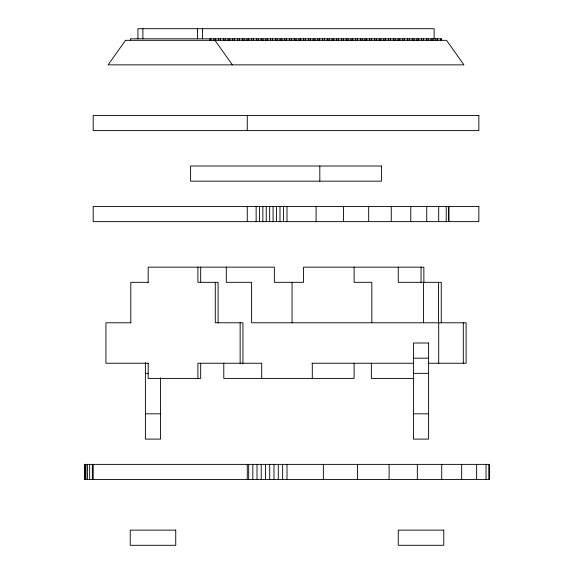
<?xml version="1.0" encoding="UTF-8"?>
<svg xmlns="http://www.w3.org/2000/svg" width="574" height="574" viewBox="0 0 574 574"><rect width="100%" height="100%" fill="white"/><g stroke="black" fill="none" stroke-linecap="round" stroke-linejoin="round"><path stroke-width="0.86" d="M148.379 282.322L130.793 282.322L130.793 322.782M130.929 322.782L105.939 322.782L105.939 363.242L148.35 363.242M413.431 358.183L428.606 358.183M311.969 363.242L413.431 363.242M428.104 363.242L466.11 363.242L466.11 322.782L251.599 322.782L251.599 282.322L226.314 282.322L226.314 267.147M145.394 373.351L148.078 373.351M413.431 373.351L428.606 373.351M413.962 378.409L371.356 378.409L371.356 363.242M145.394 413.811L160.569 413.811M413.431 413.811L428.606 413.811M214.97 40.331L232.362 64.862M488.955 464.38L488.955 479.555M486.034 464.38L486.034 479.555M476.635 464.38L476.635 479.555M463.304 322.782L463.304 363.242M461.675 464.38L461.675 479.555M448.832 206.461L448.818 221.636M448.667 206.461L448.739 221.636M448.588 206.461L448.588 221.636M446.228 206.461L446.228 221.636M441.715 464.38L441.715 479.555M441.571 40.331L441.571 38.817L130.477 38.817L130.477 40.331M441.255 322.782L441.255 282.322L398.263 282.322L398.263 267.147M440.689 38.817L440.689 40.331M438.708 206.461L438.708 221.636M438.715 322.782L438.715 363.242M438.457 282.322L438.457 322.782M437.639 38.817L437.639 40.331M435.867 38.817L435.867 40.331M434.116 38.817L434.116 28.7L137.932 28.7L137.932 38.817M432.918 38.817L432.918 40.331M431.146 38.817L431.146 40.331M428.19 38.817L428.19 40.331M426.74 206.461L426.74 221.636M426.417 38.817L426.417 40.331M423.863 282.322L423.863 267.147L303.546 267.147L303.546 282.322L274.358 282.322L274.358 267.147L148.185 267.147L148.185 282.322M423.547 282.322L423.547 322.782M423.469 38.817L423.469 40.331M421.696 38.817L421.696 40.331M421.058 267.147L421.058 282.322M418.74 38.817L418.74 40.331M417.334 464.38L417.334 479.555M416.968 38.817L416.968 40.331M414.019 38.817L414.019 40.331M412.247 38.817L412.247 40.331M410.769 206.461L410.769 221.636M409.291 38.817L409.291 40.331M407.518 38.817L407.518 40.331M404.57 38.817L404.57 40.331M402.797 38.817L402.797 40.331M399.841 38.817L399.841 40.331M398.069 38.817L398.069 40.331M395.12 38.817L395.12 40.331M393.341 38.817L393.341 40.331M391.267 206.461L391.267 221.636M390.392 38.817L390.392 40.331M389.1 464.38L389.1 479.555M388.62 38.817L388.62 40.331M385.671 38.817L385.671 40.331M383.891 38.817L383.891 40.331M380.942 38.817L380.942 40.331M379.17 38.817L379.17 40.331M376.221 38.817L376.221 40.331M374.442 38.817L374.442 40.331M371.816 322.782L371.816 282.322L354.115 282.322L354.115 267.147M371.493 38.817L371.493 40.331M369.721 38.817L369.721 40.331M368.68 206.461L368.68 221.636M366.772 38.817L366.772 40.331M364.992 38.817L364.992 40.331M362.172 38.817L362.172 40.331M360.4 38.817L360.4 40.331M357.588 464.38L357.588 479.555M357.451 38.817L357.451 40.331M355.679 38.817L355.679 40.331M354.115 363.242L354.115 378.409L223.788 378.409L223.788 363.242M352.723 38.817L352.723 40.331M350.951 38.817L350.951 40.331M348.002 38.817L348.002 40.331M346.23 38.817L346.23 40.331M343.467 206.461L343.467 221.636M343.274 38.817L343.274 40.331M341.501 38.817L341.501 40.331M338.552 38.817L338.552 40.331M336.78 38.817L336.78 40.331M333.824 38.817L333.824 40.331M332.052 38.817L332.052 40.331M329.103 38.817L329.103 40.331M327.324 38.817L327.324 40.331M324.375 38.817L324.375 40.331M323.363 464.38L323.363 479.555M322.602 38.817L322.602 40.331M319.818 166.008L319.818 181.176M319.653 38.817L319.653 40.331M317.874 38.817L317.874 40.331M316.095 206.461L316.095 221.636M314.925 38.817L314.925 40.331M313.153 38.817L313.153 40.331M312.285 363.242L312.285 378.409M310.204 38.817L310.204 40.331M308.425 38.817L308.425 40.331M305.476 38.817L305.476 40.331M303.703 38.817L303.703 40.331M300.754 38.817L300.754 40.331M298.975 38.817L298.975 40.331M296.026 38.817L296.026 40.331M294.254 38.817L294.254 40.331M292.058 282.322L292.058 322.782M291.305 38.817L291.305 40.331M289.526 38.817L289.526 40.331M287 206.461L287 221.636M287 464.38L287 479.555M286.577 38.817L286.577 40.331M284.804 38.817L284.804 40.331M283.491 206.461L283.491 221.636M282.645 464.38L282.645 479.555M281.856 38.817L281.856 40.331M280.076 38.817L280.076 40.331M279.997 206.461L279.997 221.636M278.304 464.38L278.304 479.555M277.127 38.817L277.127 40.331M276.524 206.461L276.524 221.636M275.355 38.817L275.355 40.331M273.992 464.38L273.992 479.555M273.073 206.461L273.073 221.636M272.406 38.817L272.406 40.331M270.627 38.817L270.627 40.331M269.644 206.461L269.644 221.636M269.708 464.38L269.708 479.555M267.678 38.817L267.678 40.331M266.236 206.461L266.236 221.636M265.906 38.817L265.906 40.331M265.446 464.38L265.446 479.555M262.957 38.817L262.957 40.331M262.849 206.461L262.849 221.636M261.715 378.409L261.715 363.242L197.894 363.242L197.894 378.409M261.177 38.817L261.177 40.331M261.213 464.38L261.213 479.555M259.484 206.461L259.484 221.636M258.228 38.817L258.228 40.331M257.009 464.38L257.009 479.555M256.456 38.817L256.456 40.331M256.14 206.461L256.14 221.636M253.5 38.817L253.5 40.331M252.825 464.38L252.825 479.555M251.728 38.817L251.728 40.331M248.779 38.817L248.779 40.331M248.671 464.38L248.671 479.555M247.279 115.431L247.279 130.607M247.272 206.461L247.272 221.636M247.279 464.38L247.279 479.555M247.007 38.817L247.007 40.331M244.05 38.817L244.05 40.331M242.938 363.242L242.938 322.782L215.286 322.782L215.286 282.322M242.278 38.817L242.278 40.331M240.14 322.782L240.14 363.242M239.329 38.817L239.329 40.331M237.557 38.817L237.557 40.331M234.601 38.817L234.601 40.331M232.829 38.817L232.829 40.331M229.88 38.817L229.88 40.331M228.108 38.817L228.108 40.331M225.152 38.817L225.152 40.331M223.379 38.817L223.379 40.331M220.43 38.817L220.43 40.331M218.658 38.817L218.658 40.331M218.091 322.782L218.091 282.322L197.894 282.322L197.894 267.147M215.702 38.817L215.702 40.331M213.93 38.817L213.93 40.331M210.888 38.817L210.888 40.331M209.998 38.817L209.998 40.331M202.543 28.7L202.543 38.817M200.692 267.147L200.692 282.322M200.692 363.242L200.692 378.409L148.185 378.409L148.185 363.242M197.571 28.7L197.571 38.817M160.569 377.749L160.569 439.096L145.394 439.096L145.394 362.646M142.897 28.7L142.897 38.817M93.196 464.38L93.196 479.555M92.364 464.38L92.364 479.555M89.659 464.38L89.659 479.555M87.521 464.38L87.521 479.555M85.971 464.38L85.971 479.555M85.031 464.38L85.031 479.555M125.505 40.331L108.106 64.862L463.943 64.862L446.543 40.331L125.505 40.331M478.852 115.431L93.196 115.431L93.196 130.607L478.852 130.607L478.852 115.431M381.452 166.008L190.597 166.008L190.597 181.176L381.452 181.176L381.452 166.008M478.845 206.461L93.196 206.461L93.196 221.636L478.845 221.636L478.845 206.461M428.606 343.008L413.431 343.008L413.431 439.096L428.606 439.096L428.606 343.008M489.292 464.38L84.708 464.38L84.708 479.555L489.292 479.555L489.292 464.38M175.737 530.125L130.226 530.125L130.226 545.3L175.737 545.3L175.737 530.125M443.774 530.125L398.263 530.125L398.263 545.3L443.774 545.3L443.774 530.125"/></g></svg>
